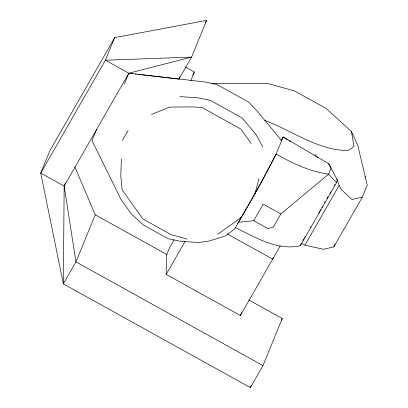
<?xml version="1.0" encoding="UTF-8"?>
<svg xmlns="http://www.w3.org/2000/svg" width="408" height="408" viewBox="0 0 408 408"><rect width="100%" height="100%" fill="white"/><g stroke="black" fill="none" stroke-linecap="round" stroke-linejoin="round"><path stroke-width="0.61" d="M65.357 183.177L64.168 186.074L63.342 283.881L250.359 387.6L262.961 365.599L282.265 318.526L248.87 300.007M280.27 245.861L240.363 315.517L166.189 274.38L166.433 255.26L169.442 247.921L174.191 239.629M121.355 158.931L120.804 176.123L122.181 189.995L142.831 218.928L171.059 234.58L187.088 239.103M96.523 129.606L92.004 140.622L121.013 199.451L131.335 213.909L143.534 225.063L168.254 238.772L180.764 241.327L198.686 242.525L209.069 241.046L225.864 235.748L234.61 228.975L241.709 216.939L255 193.739L259.055 178.505M262.961 365.599L75.944 261.88L64.168 186.074L128.831 73.216L191.582 57.1L105.407 60.226L128.831 73.216L178.974 79.101L191.582 57.1L206.632 20.4L114.674 37.623L105.407 60.226L40.744 173.084L63.342 283.881L75.944 261.88L95.253 214.807L74.924 166.974M124.302 84.247L128.821 73.231L132.595 73.669M178.974 79.101L179.933 76.77M190.735 80.825L194.356 72.002L185.528 67.106M240.363 315.517L241.561 312.594M273.385 257.377L272.661 259.136L227.276 233.952M235.436 227.608C255.495 237.313 277.093 251.053 300.385 245.677L301.191 243.719M250.359 387.6L251.323 385.249M300.385 245.677L336.493 182.651L337.498 180.203L328.573 163.634L283.157 136.94L280.939 140.811M301.573 243.321L304.904 245.172L323.401 249.268L333.831 246.871L335.004 244.02M333.831 246.871L362.34 197.11L367.256 185.13L357.755 145.274L351.466 131.539L326.216 108.523L294.464 90.913L267.235 83.324L211.635 83.727M265.246 174.649L257.407 189.184L242.209 215.715M265.832 173.538L270.54 164.638M271.126 163.526L276.129 154.071C292.46 163.261 309.845 171.61 328.583 174.155L336.493 182.651M255 193.739L263.104 179.245L275.619 155.31L283.157 136.94L287.431 139.704M114.674 37.623L50.016 150.486L40.744 173.084L64.168 186.074M122.395 140.52L128.087 130.585M205.372 22.598L206.632 20.4M192.77 74.766L194.356 72.002M166.189 274.38L185.191 241.215M237.711 223.39L241.577 216.821M238.41 222.345L253.71 220.723L263.211 204.143L280.872 213.94L328.583 174.155L331.092 168.035L328.573 163.634M280.872 213.94L273.273 227.205L267.842 228.562L253.71 220.723M302.976 240.465L303.924 238.802M304.557 237.701L305.189 236.594M310.259 227.746L310.891 226.639M318.811 212.818L319.444 211.716M320.076 210.61L320.714 209.503M321.662 207.845L322.295 206.739M324.513 202.868L325.145 201.761M327.048 198.446L327.996 196.789M329.899 193.469L330.847 191.811M334.33 185.732L334.963 184.625M336.865 181.305L337.498 180.203M304.904 245.172L339.114 185.456L337.472 180.178L336.636 179.229M281.321 320.178L282.265 318.526M217.785 234.274L241.709 216.939M151.475 114.475L169.682 107.075L193.04 106.906L202.011 107.513L240.842 129.045L251.155 143.519M362.34 197.11L351.915 199.502L341.261 189.516L339.114 185.456M179.928 96.625L197.844 97.823L210.355 100.373L242.107 117.983L255.964 134.426L262.778 146.956M135.114 73.955L136.374 74.103M138.261 74.317L139.521 74.465M141.408 74.679L146.446 75.261M147.706 75.403L204.367 81.916L216.877 84.471L248.63 102.082L257.331 111.292L281.637 140.632M264.721 120.345C292.118 130.733 317.679 150.215 347.988 150.623L354.006 146.457L351.466 131.539M95.253 214.807L167.05 254.628M289.032 140.74L290.634 141.775M314.93 154.561L317.852 157.886M364.971 176.593L365.583 177.659"/></g></svg>
